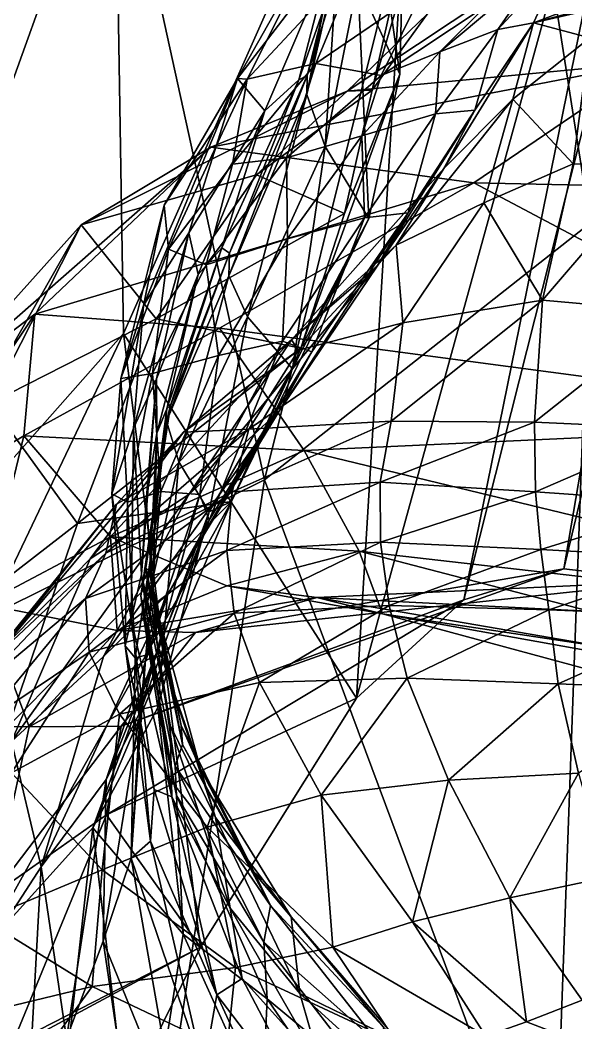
# Model space of a CAD drawing. Extents: x -1.1 to 1.1, y -4.3 to 7.3.
# Drawn here: x -0.9239 to -0.7677, y 0.1981 to 0.4796 of the extents above; entities that cross this region are included whole.
import ezdxf

# ---------------------------------------------------------------- set-up
doc = ezdxf.new("R2010")
doc.units = 0
doc.layers.add('T_REX$LWO', color=1, linetype='CONTINUOUS')

msp = doc.modelspace()

# ---------------------------------------------------------------- linework, layer by layer
at = {"layer": 'T_REX$LWO'}
for points in [[(-0.71444, 0.6728, 3.22316), (-0.79206, 0.60398, 3.12426), (-0.76369, 0.42252, 3.28178)], [(-0.73571, 0.6288, 1.96261), (-0.71728, 0.64092, 1.87104), (-0.79924, 0.31684, 1.67586)], [(-0.77109, 0.32554, 1.63538), (-0.79924, 0.31684, 1.67586), (-0.71728, 0.64092, 1.87104)], [(-0.71728, 0.64092, 1.87104), (-0.69892, 0.62851, 1.79524), (-0.77109, 0.32554, 1.63538)], [(-0.81176, 0.57853, 2.07704), (-0.73571, 0.6288, 1.96261), (-0.82932, 0.28922, 1.72349)], [(-0.79924, 0.31684, 1.67586), (-0.82932, 0.28922, 1.72349), (-0.73571, 0.6288, 1.96261)], [(-0.74088, 0.32208, 1.60602), (-0.77109, 0.32554, 1.63538), (-0.69892, 0.62851, 1.79524)], [(-0.79206, 0.60398, 3.12426), (-0.89728, 0.54231, 2.77039), (-0.85523, 0.35052, 3.07455)], [(-0.79206, 0.60398, 3.12426), (-0.85523, 0.35052, 3.07455), (-0.76369, 0.42252, 3.28178)], [(-0.81176, 0.57853, 2.07704), (-0.89484, 0.39163, 2.22749), (-0.89728, 0.54231, 2.77039)], [(-0.81176, 0.57853, 2.07704), (-0.82932, 0.28922, 1.72349), (-0.89484, 0.39163, 2.22749)], [(-0.89728, 0.54231, 2.77039), (-0.99046, 0.28365, 2.74375), (-0.85523, 0.35052, 3.07455)], [(-0.89728, 0.54231, 2.77039), (-0.89484, 0.39163, 2.22749), (-0.99046, 0.28365, 2.74375)], [(-0.82718, 0.53478, 0.79599), (-0.82902, 0.49036, 0.778), (-0.81716, 0.46443, 0.82489)], [(-0.81631, 0.49838, 0.84134), (-0.82718, 0.53478, 0.79599), (-0.81716, 0.46443, 0.82489)], [(-0.825, 0.45991, 0.97435), (-0.8076, 0.51906, 0.85855), (-0.81631, 0.49838, 0.84134)], [(-0.825, 0.45991, 0.97435), (-0.8095, 0.48125, 0.9791), (-0.8076, 0.51906, 0.85855)], [(-0.83417, 0.50573, 0.74389), (-0.83135, 0.51124, 0.71699), (-0.84334, 0.4587, 0.72621)], [(-0.83135, 0.51124, 0.71699), (-0.84318, 0.46405, 0.70001), (-0.84334, 0.4587, 0.72621)], [(-0.83135, 0.51124, 0.71699), (-0.82981, 0.50773, 0.69037), (-0.84318, 0.46405, 0.70001)], [(-0.86281, 0.46318, 0.57727), (-0.8367, 0.49722, 0.64473), (-0.83676, 0.50921, 0.58787)], [(-0.83676, 0.50921, 0.58787), (-0.86011, 0.46296, 0.51698), (-0.86281, 0.46318, 0.57727)], [(-0.86011, 0.46296, 0.51698), (-0.83676, 0.50921, 0.58787), (-0.82857, 0.49674, 0.52526)], [(-0.82981, 0.50773, 0.69037), (-0.8367, 0.49722, 0.64473), (-0.84554, 0.46279, 0.67396)], [(-0.82981, 0.50773, 0.69037), (-0.84554, 0.46279, 0.67396), (-0.84318, 0.46405, 0.70001)], [(-0.83417, 0.50573, 0.74389), (-0.84334, 0.4587, 0.72621), (-0.83813, 0.44409, 0.75943)], [(-0.82902, 0.49036, 0.778), (-0.83417, 0.50573, 0.74389), (-0.83813, 0.44409, 0.75943)], [(-0.8095, 0.48125, 0.9791), (-0.83197, 0.45964, 1.15263), (-0.76321, 0.5053, 0.98988)], [(-0.74652, 0.46776, 1.20558), (-0.76321, 0.5053, 0.98988), (-0.83197, 0.45964, 1.15263)], [(-0.83276, 0.42524, 0.94666), (-0.81631, 0.49838, 0.84134), (-0.81716, 0.46443, 0.82489)], [(-0.83276, 0.42524, 0.94666), (-0.825, 0.45991, 0.97435), (-0.81631, 0.49838, 0.84134)], [(-0.8367, 0.49722, 0.64473), (-0.86281, 0.46318, 0.57727), (-0.85516, 0.45409, 0.63265)], [(-0.82857, 0.49674, 0.52526), (-0.84074, 0.46737, 0.4779), (-0.86011, 0.46296, 0.51698)], [(-0.8367, 0.49722, 0.64473), (-0.85516, 0.45409, 0.63265), (-0.84554, 0.46279, 0.67396)], [(-0.84074, 0.46737, 0.4779), (-0.82857, 0.49674, 0.52526), (-0.81052, 0.48807, 0.4832)], [(-0.77118, 0.49695, 0.40656), (-0.78963, 0.47697, 0.40385), (-0.77736, 0.4946, 0.43046)], [(-0.77965, 0.47881, 0.37985), (-0.78963, 0.47697, 0.40385), (-0.77118, 0.49695, 0.40656)], [(-0.77118, 0.49695, 0.40656), (-0.7521, 0.48937, 0.40046), (-0.77965, 0.47881, 0.37985)], [(-0.77736, 0.4946, 0.43046), (-0.80596, 0.47064, 0.42611), (-0.79293, 0.48361, 0.45545)], [(-0.78963, 0.47697, 0.40385), (-0.80596, 0.47064, 0.42611), (-0.77736, 0.4946, 0.43046)], [(-0.82902, 0.49036, 0.778), (-0.83813, 0.44409, 0.75943), (-0.8259, 0.42388, 0.8085)], [(-0.81716, 0.46443, 0.82489), (-0.82902, 0.49036, 0.778), (-0.8259, 0.42388, 0.8085)], [(-0.73349, 0.4895, 0.39551), (-0.72942, 0.49247, 0.36191), (-0.77965, 0.47881, 0.37985)], [(-0.72942, 0.49247, 0.36191), (-0.76377, 0.47461, 0.33134), (-0.77965, 0.47881, 0.37985)], [(-0.82245, 0.464, 0.44859), (-0.84074, 0.46737, 0.4779), (-0.81052, 0.48807, 0.4832)], [(-0.79293, 0.48361, 0.45545), (-0.82245, 0.464, 0.44859), (-0.81052, 0.48807, 0.4832)], [(-0.73349, 0.4895, 0.39551), (-0.77965, 0.47881, 0.37985), (-0.7521, 0.48937, 0.40046)], [(-0.80596, 0.47064, 0.42611), (-0.82245, 0.464, 0.44859), (-0.79293, 0.48361, 0.45545)], [(-0.83197, 0.45964, 1.15263), (-0.8095, 0.48125, 0.9791), (-0.825, 0.45991, 0.97435)], [(-0.78544, 0.45741, 0.32945), (-0.8048, 0.4379, 0.33442), (-0.77965, 0.47881, 0.37985)], [(-0.8048, 0.4379, 0.33442), (-0.79615, 0.45432, 0.37695), (-0.77965, 0.47881, 0.37985)], [(-0.77965, 0.47881, 0.37985), (-0.79615, 0.45432, 0.37695), (-0.78963, 0.47697, 0.40385)], [(-0.78544, 0.45741, 0.32945), (-0.77965, 0.47881, 0.37985), (-0.76377, 0.47461, 0.33134)], [(-0.78963, 0.47697, 0.40385), (-0.80714, 0.45323, 0.40135), (-0.80596, 0.47064, 0.42611)], [(-0.79615, 0.45432, 0.37695), (-0.80714, 0.45323, 0.40135), (-0.78963, 0.47697, 0.40385)], [(-0.76377, 0.47461, 0.33134), (-0.76844, 0.4392, 0.28007), (-0.78544, 0.45741, 0.32945)], [(-0.76844, 0.4392, 0.28007), (-0.76377, 0.47461, 0.33134), (-0.74435, 0.43916, 0.27821)], [(-0.80596, 0.47064, 0.42611), (-0.82789, 0.44706, 0.42263), (-0.82245, 0.464, 0.44859)], [(-0.80714, 0.45323, 0.40135), (-0.82789, 0.44706, 0.42263), (-0.80596, 0.47064, 0.42611)], [(-0.83197, 0.45964, 1.15263), (-0.87031, 0.44393, 1.30604), (-0.74652, 0.46776, 1.20558)], [(-0.79642, 0.43384, 1.36933), (-0.74652, 0.46776, 1.20558), (-0.87031, 0.44393, 1.30604)], [(-0.86423, 0.43915, 0.46914), (-0.86011, 0.46296, 0.51698), (-0.84074, 0.46737, 0.4779)], [(-0.84901, 0.44086, 0.44448), (-0.86423, 0.43915, 0.46914), (-0.84074, 0.46737, 0.4779)], [(-0.82245, 0.464, 0.44859), (-0.84901, 0.44086, 0.44448), (-0.84074, 0.46737, 0.4779)], [(-0.79642, 0.43384, 1.36933), (-0.6384, 0.43049, 1.30158), (-0.74652, 0.46776, 1.20558)], [(-0.87649, 0.41981, 0.57542), (-0.86281, 0.46318, 0.57727), (-0.88918, 0.39946, 0.51457)], [(-0.88343, 0.42759, 0.50982), (-0.88918, 0.39946, 0.51457), (-0.86281, 0.46318, 0.57727)], [(-0.88343, 0.42759, 0.50982), (-0.86281, 0.46318, 0.57727), (-0.86011, 0.46296, 0.51698)], [(-0.88218, 0.41523, 0.47235), (-0.88343, 0.42759, 0.50982), (-0.86011, 0.46296, 0.51698)], [(-0.86423, 0.43915, 0.46914), (-0.88218, 0.41523, 0.47235), (-0.86011, 0.46296, 0.51698)], [(-0.86281, 0.46318, 0.57727), (-0.87649, 0.41981, 0.57542), (-0.85516, 0.45409, 0.63265)], [(-0.84554, 0.46279, 0.67396), (-0.85516, 0.45409, 0.63265), (-0.86716, 0.41568, 0.65997)], [(-0.84554, 0.46279, 0.67396), (-0.86716, 0.41568, 0.65997), (-0.86503, 0.41416, 0.6856)], [(-0.84334, 0.4587, 0.72621), (-0.84318, 0.46405, 0.70001), (-0.8652, 0.40776, 0.71266)], [(-0.84318, 0.46405, 0.70001), (-0.86503, 0.41416, 0.6856), (-0.8652, 0.40776, 0.71266)], [(-0.84318, 0.46405, 0.70001), (-0.84554, 0.46279, 0.67396), (-0.86503, 0.41416, 0.6856)], [(-0.82789, 0.44706, 0.42263), (-0.84901, 0.44086, 0.44448), (-0.82245, 0.464, 0.44859)], [(-0.84502, 0.38746, 0.92514), (-0.83276, 0.42524, 0.94666), (-0.81716, 0.46443, 0.82489)], [(-0.81716, 0.46443, 0.82489), (-0.8259, 0.42388, 0.8085), (-0.84502, 0.38746, 0.92514)], [(-0.85748, 0.4361, 1.11967), (-0.90669, 0.42209, 1.22326), (-0.83197, 0.45964, 1.15263)], [(-0.87031, 0.44393, 1.30604), (-0.83197, 0.45964, 1.15263), (-0.90669, 0.42209, 1.22326)], [(-0.85748, 0.4361, 1.11967), (-0.825, 0.45991, 0.97435), (-0.83276, 0.42524, 0.94666)], [(-0.85748, 0.4361, 1.11967), (-0.83197, 0.45964, 1.15263), (-0.825, 0.45991, 0.97435)], [(-0.84334, 0.4587, 0.72621), (-0.8652, 0.40776, 0.71266), (-0.85998, 0.39627, 0.74756)], [(-0.83813, 0.44409, 0.75943), (-0.84334, 0.4587, 0.72621), (-0.85998, 0.39627, 0.74756)], [(-0.79363, 0.42824, 0.27709), (-0.8182, 0.41639, 0.28323), (-0.78544, 0.45741, 0.32945)], [(-0.8182, 0.41639, 0.28323), (-0.8048, 0.4379, 0.33442), (-0.78544, 0.45741, 0.32945)], [(-0.79363, 0.42824, 0.27709), (-0.78544, 0.45741, 0.32945), (-0.76844, 0.4392, 0.28007)], [(-0.85516, 0.45409, 0.63265), (-0.87649, 0.41981, 0.57542), (-0.8738, 0.40814, 0.61984)], [(-0.85516, 0.45409, 0.63265), (-0.8738, 0.40814, 0.61984), (-0.86716, 0.41568, 0.65997)], [(-0.8048, 0.4379, 0.33442), (-0.82357, 0.41047, 0.33511), (-0.79615, 0.45432, 0.37695)], [(-0.82357, 0.41047, 0.33511), (-0.81485, 0.42546, 0.37712), (-0.79615, 0.45432, 0.37695)], [(-0.79615, 0.45432, 0.37695), (-0.81485, 0.42546, 0.37712), (-0.80714, 0.45323, 0.40135)], [(-0.80714, 0.45323, 0.40135), (-0.82711, 0.42403, 0.40115), (-0.82789, 0.44706, 0.42263)], [(-0.81485, 0.42546, 0.37712), (-0.82711, 0.42403, 0.40115), (-0.80714, 0.45323, 0.40135)], [(-0.82789, 0.44706, 0.42263), (-0.84871, 0.41812, 0.42242), (-0.84901, 0.44086, 0.44448)], [(-0.82711, 0.42403, 0.40115), (-0.84871, 0.41812, 0.42242), (-0.82789, 0.44706, 0.42263)], [(-0.90669, 0.42209, 1.22326), (-0.94936, 0.37466, 1.34242), (-0.87031, 0.44393, 1.30604)], [(-0.9197, 0.39706, 1.39599), (-0.87031, 0.44393, 1.30604), (-0.94936, 0.37466, 1.34242)], [(-0.87031, 0.44393, 1.30604), (-0.9197, 0.39706, 1.39599), (-0.79642, 0.43384, 1.36933)], [(-0.83813, 0.44409, 0.75943), (-0.85998, 0.39627, 0.74756), (-0.8473, 0.38166, 0.7993)], [(-0.8259, 0.42388, 0.8085), (-0.83813, 0.44409, 0.75943), (-0.8473, 0.38166, 0.7993)], [(-0.84901, 0.44086, 0.44448), (-0.87156, 0.41086, 0.44526), (-0.86423, 0.43915, 0.46914)], [(-0.84871, 0.41812, 0.42242), (-0.87156, 0.41086, 0.44526), (-0.84901, 0.44086, 0.44448)], [(-0.76844, 0.4392, 0.28007), (-0.77711, 0.40091, 0.22881), (-0.79363, 0.42824, 0.27709)], [(-0.77711, 0.40091, 0.22881), (-0.76844, 0.4392, 0.28007), (-0.74435, 0.43916, 0.27821)], [(-0.87156, 0.41086, 0.44526), (-0.88218, 0.41523, 0.47235), (-0.86423, 0.43915, 0.46914)], [(-0.8182, 0.41639, 0.28323), (-0.84763, 0.38979, 0.28451), (-0.8048, 0.4379, 0.33442)], [(-0.84763, 0.38979, 0.28451), (-0.82357, 0.41047, 0.33511), (-0.8048, 0.4379, 0.33442)], [(-0.74025, 0.3977, 0.22623), (-0.77711, 0.40091, 0.22881), (-0.74435, 0.43916, 0.27821)], [(-0.86786, 0.39312, 1.44006), (-0.79642, 0.43384, 1.36933), (-0.9197, 0.39706, 1.39599)], [(-0.90669, 0.42209, 1.22326), (-0.85748, 0.4361, 1.11967), (-0.88567, 0.39573, 1.09433)], [(-0.88567, 0.39573, 1.09433), (-0.85748, 0.4361, 1.11967), (-0.83276, 0.42524, 0.94666)], [(-0.86786, 0.39312, 1.44006), (-0.66969, 0.36679, 1.41174), (-0.79642, 0.43384, 1.36933)], [(-0.6384, 0.43049, 1.30158), (-0.79642, 0.43384, 1.36933), (-0.66969, 0.36679, 1.41174)], [(-0.79363, 0.42824, 0.27709), (-0.81633, 0.39457, 0.22905), (-0.8182, 0.41639, 0.28323)], [(-0.81633, 0.39457, 0.22905), (-0.79363, 0.42824, 0.27709), (-0.77711, 0.40091, 0.22881)], [(-0.88918, 0.39946, 0.51457), (-0.88343, 0.42759, 0.50982), (-0.89553, 0.37893, 0.47143)], [(-0.88218, 0.41523, 0.47235), (-0.89553, 0.37893, 0.47143), (-0.88343, 0.42759, 0.50982)], [(-0.88567, 0.39573, 1.09433), (-0.83276, 0.42524, 0.94666), (-0.84502, 0.38746, 0.92514)], [(-0.82357, 0.41047, 0.33511), (-0.8511, 0.36976, 0.33999), (-0.81485, 0.42546, 0.37712)], [(-0.8511, 0.36976, 0.33999), (-0.84187, 0.38647, 0.37934), (-0.81485, 0.42546, 0.37712)], [(-0.81485, 0.42546, 0.37712), (-0.84187, 0.38647, 0.37934), (-0.82711, 0.42403, 0.40115)], [(-0.8259, 0.42388, 0.8085), (-0.8473, 0.38166, 0.7993), (-0.86446, 0.34445, 0.91507)], [(-0.86446, 0.34445, 0.91507), (-0.84502, 0.38746, 0.92514), (-0.8259, 0.42388, 0.8085)], [(-0.76369, 0.42252, 3.28178), (-0.85523, 0.35052, 3.07455), (-0.77424, 0.13335, 3.23915)], [(-0.82711, 0.42403, 0.40115), (-0.85014, 0.38946, 0.4048), (-0.84871, 0.41812, 0.42242)], [(-0.84187, 0.38647, 0.37934), (-0.85014, 0.38946, 0.4048), (-0.82711, 0.42403, 0.40115)], [(-0.67673, 0.34606, 3.34653), (-0.76369, 0.42252, 3.28178), (-0.77424, 0.13335, 3.23915)], [(-0.93226, 0.37206, 1.1502), (-0.96101, 0.32682, 1.27419), (-0.90669, 0.42209, 1.22326)], [(-0.94936, 0.37466, 1.34242), (-0.90669, 0.42209, 1.22326), (-0.96101, 0.32682, 1.27419)], [(-0.93226, 0.37206, 1.1502), (-0.90669, 0.42209, 1.22326), (-0.88567, 0.39573, 1.09433)], [(-0.88558, 0.37888, 0.56877), (-0.87649, 0.41981, 0.57542), (-0.89197, 0.36499, 0.5174)], [(-0.88918, 0.39946, 0.51457), (-0.89197, 0.36499, 0.5174), (-0.87649, 0.41981, 0.57542)], [(-0.87649, 0.41981, 0.57542), (-0.88558, 0.37888, 0.56877), (-0.8738, 0.40814, 0.61984)], [(-0.84871, 0.41812, 0.42242), (-0.8681, 0.38538, 0.42786), (-0.87156, 0.41086, 0.44526)], [(-0.85014, 0.38946, 0.4048), (-0.8681, 0.38538, 0.42786), (-0.84871, 0.41812, 0.42242)], [(-0.88668, 0.38032, 0.45249), (-0.89553, 0.37893, 0.47143), (-0.88218, 0.41523, 0.47235)], [(-0.87156, 0.41086, 0.44526), (-0.88668, 0.38032, 0.45249), (-0.88218, 0.41523, 0.47235)], [(-0.8652, 0.40776, 0.71266), (-0.86503, 0.41416, 0.6856), (-0.88272, 0.36696, 0.70676)], [(-0.86503, 0.41416, 0.6856), (-0.88166, 0.37139, 0.67742), (-0.88272, 0.36696, 0.70676)], [(-0.86716, 0.41568, 0.65997), (-0.8738, 0.40814, 0.61984), (-0.8826, 0.37042, 0.65006)], [(-0.86716, 0.41568, 0.65997), (-0.8826, 0.37042, 0.65006), (-0.88166, 0.37139, 0.67742)], [(-0.86503, 0.41416, 0.6856), (-0.86716, 0.41568, 0.65997), (-0.88166, 0.37139, 0.67742)], [(-0.8182, 0.41639, 0.28323), (-0.84562, 0.38689, 0.23763), (-0.84763, 0.38979, 0.28451)], [(-0.84562, 0.38689, 0.23763), (-0.8182, 0.41639, 0.28323), (-0.81633, 0.39457, 0.22905)], [(-0.8681, 0.38538, 0.42786), (-0.88668, 0.38032, 0.45249), (-0.87156, 0.41086, 0.44526)], [(-0.84763, 0.38979, 0.28451), (-0.87647, 0.34643, 0.2952), (-0.82357, 0.41047, 0.33511)], [(-0.87647, 0.34643, 0.2952), (-0.8511, 0.36976, 0.33999), (-0.82357, 0.41047, 0.33511)], [(-0.8738, 0.40814, 0.61984), (-0.88558, 0.37888, 0.56877), (-0.88548, 0.36364, 0.61073)], [(-0.8738, 0.40814, 0.61984), (-0.88548, 0.36364, 0.61073), (-0.8826, 0.37042, 0.65006)], [(-0.8652, 0.40776, 0.71266), (-0.88272, 0.36696, 0.70676), (-0.87925, 0.35559, 0.74388)], [(-0.85998, 0.39627, 0.74756), (-0.8652, 0.40776, 0.71266), (-0.87925, 0.35559, 0.74388)], [(-0.77938, 0.36672, 0.18689), (-0.81963, 0.367, 0.18613), (-0.77711, 0.40091, 0.22881)], [(-0.81963, 0.367, 0.18613), (-0.81633, 0.39457, 0.22905), (-0.77711, 0.40091, 0.22881)], [(-0.77938, 0.36672, 0.18689), (-0.77711, 0.40091, 0.22881), (-0.74025, 0.3977, 0.22623)], [(-0.92285, 0.36287, 1.43949), (-0.9197, 0.39706, 1.39599), (-0.95582, 0.34329, 1.39786)], [(-0.9197, 0.39706, 1.39599), (-0.94936, 0.37466, 1.34242), (-0.95582, 0.34329, 1.39786)], [(-0.86786, 0.39312, 1.44006), (-0.9197, 0.39706, 1.39599), (-0.92285, 0.36287, 1.43949)], [(-0.89197, 0.36499, 0.5174), (-0.88918, 0.39946, 0.51457), (-0.8981, 0.34654, 0.47513)], [(-0.89553, 0.37893, 0.47143), (-0.8981, 0.34654, 0.47513), (-0.88918, 0.39946, 0.51457)], [(-0.73828, 0.36484, 0.18805), (-0.77938, 0.36672, 0.18689), (-0.74025, 0.3977, 0.22623)], [(-0.93226, 0.37206, 1.1502), (-0.88567, 0.39573, 1.09433), (-0.90776, 0.33828, 1.06592)], [(-0.90776, 0.33828, 1.06592), (-0.88567, 0.39573, 1.09433), (-0.84502, 0.38746, 0.92514)], [(-0.85998, 0.39627, 0.74756), (-0.87925, 0.35559, 0.74388), (-0.87072, 0.34155, 0.79329)], [(-0.8473, 0.38166, 0.7993), (-0.85998, 0.39627, 0.74756), (-0.87072, 0.34155, 0.79329)], [(-0.81963, 0.367, 0.18613), (-0.8596, 0.36475, 0.19403), (-0.81633, 0.39457, 0.22905)], [(-0.8596, 0.36475, 0.19403), (-0.84562, 0.38689, 0.23763), (-0.81633, 0.39457, 0.22905)], [(-0.89484, 0.39163, 2.22749), (-1.01286, 0.14441, 2.29443), (-0.99046, 0.28365, 2.74375)], [(-0.89484, 0.39163, 2.22749), (-0.87322, 0.21931, 1.79353), (-1.01286, 0.14441, 2.29443)], [(-0.84406, 0.35871, 1.47524), (-0.86786, 0.39312, 1.44006), (-0.92285, 0.36287, 1.43949)], [(-0.82932, 0.28922, 1.72349), (-0.87322, 0.21931, 1.79353), (-0.89484, 0.39163, 2.22749)], [(-0.66969, 0.36679, 1.41174), (-0.86786, 0.39312, 1.44006), (-0.84406, 0.35871, 1.47524)], [(-0.87801, 0.36391, 0.23268), (-0.90418, 0.32833, 0.25271), (-0.84763, 0.38979, 0.28451)], [(-0.90418, 0.32833, 0.25271), (-0.87647, 0.34643, 0.2952), (-0.84763, 0.38979, 0.28451)], [(-0.87801, 0.36391, 0.23268), (-0.84763, 0.38979, 0.28451), (-0.84562, 0.38689, 0.23763)], [(-0.85014, 0.38946, 0.4048), (-0.87333, 0.34639, 0.4113), (-0.8681, 0.38538, 0.42786)], [(-0.87073, 0.33915, 0.38488), (-0.87333, 0.34639, 0.4113), (-0.85014, 0.38946, 0.4048)], [(-0.84187, 0.38647, 0.37934), (-0.87073, 0.33915, 0.38488), (-0.85014, 0.38946, 0.4048)], [(-0.84502, 0.38746, 0.92514), (-0.86446, 0.34445, 0.91507), (-0.90776, 0.33828, 1.06592)], [(-0.8511, 0.36976, 0.33999), (-0.88223, 0.31858, 0.3483), (-0.84187, 0.38647, 0.37934)], [(-0.88223, 0.31858, 0.3483), (-0.87073, 0.33915, 0.38488), (-0.84187, 0.38647, 0.37934)], [(-0.84562, 0.38689, 0.23763), (-0.8596, 0.36475, 0.19403), (-0.87801, 0.36391, 0.23268)], [(-0.8681, 0.38538, 0.42786), (-0.88431, 0.34724, 0.43674), (-0.88668, 0.38032, 0.45249)], [(-0.87333, 0.34639, 0.4113), (-0.88431, 0.34724, 0.43674), (-0.8681, 0.38538, 0.42786)], [(-0.88668, 0.38032, 0.45249), (-0.89372, 0.34421, 0.45613), (-0.89553, 0.37893, 0.47143)], [(-0.88431, 0.34724, 0.43674), (-0.89372, 0.34421, 0.45613), (-0.88668, 0.38032, 0.45249)], [(-0.8473, 0.38166, 0.7993), (-0.87072, 0.34155, 0.79329), (-0.86446, 0.34445, 0.91507)], [(-0.89372, 0.34421, 0.45613), (-0.8981, 0.34654, 0.47513), (-0.89553, 0.37893, 0.47143)], [(-0.89197, 0.36499, 0.5174), (-0.88972, 0.32397, 0.52503), (-0.88558, 0.37888, 0.56877)], [(-0.88846, 0.34463, 0.57188), (-0.88558, 0.37888, 0.56877), (-0.88972, 0.32397, 0.52503)], [(-0.88558, 0.37888, 0.56877), (-0.88846, 0.34463, 0.57188), (-0.88548, 0.36364, 0.61073)], [(-0.9449, 0.30951, 1.14554), (-0.93226, 0.37206, 1.1502), (-0.90776, 0.33828, 1.06592)], [(-0.87647, 0.34643, 0.2952), (-0.90041, 0.30091, 0.30797), (-0.8511, 0.36976, 0.33999)], [(-0.90041, 0.30091, 0.30797), (-0.88223, 0.31858, 0.3483), (-0.8511, 0.36976, 0.33999)], [(-0.88272, 0.36696, 0.70676), (-0.88166, 0.37139, 0.67742), (-0.88994, 0.31796, 0.70771)], [(-0.88166, 0.37139, 0.67742), (-0.88853, 0.32584, 0.67624), (-0.88994, 0.31796, 0.70771)], [(-0.88166, 0.37139, 0.67742), (-0.8826, 0.37042, 0.65006), (-0.88853, 0.32584, 0.67624)], [(-0.8826, 0.37042, 0.65006), (-0.88738, 0.32476, 0.64591), (-0.88853, 0.32584, 0.67624)], [(-0.8826, 0.37042, 0.65006), (-0.88548, 0.36364, 0.61073), (-0.88738, 0.32476, 0.64591)], [(-0.88272, 0.36696, 0.70676), (-0.88994, 0.31796, 0.70771), (-0.88913, 0.31152, 0.74464)], [(-0.87925, 0.35559, 0.74388), (-0.88272, 0.36696, 0.70676), (-0.88913, 0.31152, 0.74464)], [(-0.82275, 0.34985, 0.15936), (-0.86427, 0.34715, 0.16176), (-0.81963, 0.367, 0.18613)], [(-0.86427, 0.34715, 0.16176), (-0.8596, 0.36475, 0.19403), (-0.81963, 0.367, 0.18613)], [(-0.63612, 0.3085, 1.45529), (-0.66969, 0.36679, 1.41174), (-0.84406, 0.35871, 1.47524)], [(-0.82275, 0.34985, 0.15936), (-0.81963, 0.367, 0.18613), (-0.77938, 0.36672, 0.18689)], [(-0.77909, 0.34711, 0.16045), (-0.82275, 0.34985, 0.15936), (-0.77938, 0.36672, 0.18689)], [(-0.77909, 0.34711, 0.16045), (-0.77938, 0.36672, 0.18689), (-0.73828, 0.36484, 0.18805)], [(-0.89681, 0.34369, 0.19557), (-0.92889, 0.30305, 0.21532), (-0.87801, 0.36391, 0.23268)], [(-0.92889, 0.30305, 0.21532), (-0.90418, 0.32833, 0.25271), (-0.87801, 0.36391, 0.23268)], [(-0.86427, 0.34715, 0.16176), (-0.89978, 0.32996, 0.16887), (-0.8596, 0.36475, 0.19403)], [(-0.89978, 0.32996, 0.16887), (-0.89681, 0.34369, 0.19557), (-0.8596, 0.36475, 0.19403)], [(-0.8981, 0.34654, 0.47513), (-0.89268, 0.3113, 0.48322), (-0.89197, 0.36499, 0.5174)], [(-0.89681, 0.34369, 0.19557), (-0.87801, 0.36391, 0.23268), (-0.8596, 0.36475, 0.19403)], [(-0.88972, 0.32397, 0.52503), (-0.89197, 0.36499, 0.5174), (-0.89268, 0.3113, 0.48322)], [(-0.88548, 0.36364, 0.61073), (-0.88846, 0.34463, 0.57188), (-0.88657, 0.31817, 0.60618)], [(-0.88548, 0.36364, 0.61073), (-0.88657, 0.31817, 0.60618), (-0.88738, 0.32476, 0.64591)], [(-0.73538, 0.34405, 0.16187), (-0.77909, 0.34711, 0.16045), (-0.73828, 0.36484, 0.18805)], [(-0.92285, 0.36287, 1.43949), (-0.95582, 0.34329, 1.39786), (-0.93421, 0.31566, 1.43965)], [(-0.89848, 0.33448, 1.47099), (-0.92285, 0.36287, 1.43949), (-0.93421, 0.31566, 1.43965)], [(-0.84406, 0.35871, 1.47524), (-0.92285, 0.36287, 1.43949), (-0.89848, 0.33448, 1.47099)], [(-0.82864, 0.33048, 1.49424), (-0.84406, 0.35871, 1.47524), (-0.89848, 0.33448, 1.47099)], [(-0.63612, 0.3085, 1.45529), (-0.84406, 0.35871, 1.47524), (-0.82864, 0.33048, 1.49424)], [(-0.87925, 0.35559, 0.74388), (-0.88913, 0.31152, 0.74464), (-0.88519, 0.28662, 0.79436)], [(-0.87072, 0.34155, 0.79329), (-0.87925, 0.35559, 0.74388), (-0.88519, 0.28662, 0.79436)], [(-0.85523, 0.35052, 3.07455), (-0.99046, 0.28365, 2.74375), (-0.89292, 0.10539, 2.9616)], [(-0.85523, 0.35052, 3.07455), (-0.89292, 0.10539, 2.9616), (-0.77424, 0.13335, 3.23915)], [(-0.82258, 0.33304, 0.1347), (-0.86582, 0.33065, 0.13654), (-0.82275, 0.34985, 0.15936)], [(-0.86582, 0.33065, 0.13654), (-0.86427, 0.34715, 0.16176), (-0.82275, 0.34985, 0.15936)], [(-0.82258, 0.33304, 0.1347), (-0.82275, 0.34985, 0.15936), (-0.77909, 0.34711, 0.16045)], [(-0.90418, 0.32833, 0.25271), (-0.92632, 0.27705, 0.26509), (-0.87647, 0.34643, 0.2952)], [(-0.92632, 0.27705, 0.26509), (-0.90041, 0.30091, 0.30797), (-0.87647, 0.34643, 0.2952)], [(-0.86582, 0.33065, 0.13654), (-0.90551, 0.31725, 0.14306), (-0.86427, 0.34715, 0.16176)], [(-0.90551, 0.31725, 0.14306), (-0.89978, 0.32996, 0.16887), (-0.86427, 0.34715, 0.16176)], [(-0.89372, 0.34421, 0.45613), (-0.89438, 0.30396, 0.45626), (-0.8981, 0.34654, 0.47513)], [(-0.89438, 0.30396, 0.45626), (-0.89268, 0.3113, 0.48322), (-0.8981, 0.34654, 0.47513)], [(-0.88431, 0.34724, 0.43674), (-0.89155, 0.30051, 0.44418), (-0.89372, 0.34421, 0.45613)], [(-0.88854, 0.30128, 0.42058), (-0.89155, 0.30051, 0.44418), (-0.88431, 0.34724, 0.43674)], [(-0.87073, 0.33915, 0.38488), (-0.8901, 0.28543, 0.39709), (-0.87333, 0.34639, 0.4113)], [(-0.8901, 0.28543, 0.39709), (-0.88854, 0.30128, 0.42058), (-0.87333, 0.34639, 0.4113)], [(-0.87333, 0.34639, 0.4113), (-0.88854, 0.30128, 0.42058), (-0.88431, 0.34724, 0.43674)], [(-0.77754, 0.33093, 0.13572), (-0.82258, 0.33304, 0.1347), (-0.77909, 0.34711, 0.16045)], [(-0.77754, 0.33093, 0.13572), (-0.77909, 0.34711, 0.16045), (-0.73538, 0.34405, 0.16187)], [(-0.86446, 0.34445, 0.91507), (-0.90343, 0.2528, 0.91857), (-0.93524, 0.21764, 1.08417)], [(-0.93524, 0.21764, 1.08417), (-0.92708, 0.28157, 1.06396), (-0.86446, 0.34445, 0.91507)], [(-0.89978, 0.32996, 0.16887), (-0.9336, 0.29835, 0.18288), (-0.89681, 0.34369, 0.19557)], [(-0.9336, 0.29835, 0.18288), (-0.92889, 0.30305, 0.21532), (-0.89681, 0.34369, 0.19557)], [(-0.92708, 0.28157, 1.06396), (-0.90776, 0.33828, 1.06592), (-0.86446, 0.34445, 0.91507)], [(-0.90343, 0.2528, 0.91857), (-0.86446, 0.34445, 0.91507), (-0.87072, 0.34155, 0.79329)], [(-0.89155, 0.30051, 0.44418), (-0.89438, 0.30396, 0.45626), (-0.89372, 0.34421, 0.45613)], [(-0.88846, 0.34463, 0.57188), (-0.88972, 0.32397, 0.52503), (-0.88534, 0.30454, 0.5627)], [(-0.88846, 0.34463, 0.57188), (-0.88534, 0.30454, 0.5627), (-0.88657, 0.31817, 0.60618)], [(-0.73246, 0.32841, 0.13707), (-0.77754, 0.33093, 0.13572), (-0.73538, 0.34405, 0.16187)], [(-0.67239, 0.06605, 3.27455), (-0.67673, 0.34606, 3.34653), (-0.77424, 0.13335, 3.23915)], [(-0.87072, 0.34155, 0.79329), (-0.88519, 0.28662, 0.79436), (-0.90343, 0.2528, 0.91857)], [(-0.90776, 0.33828, 1.06592), (-0.92708, 0.28157, 1.06396), (-0.9449, 0.30951, 1.14554)], [(-0.88223, 0.31858, 0.3483), (-0.89966, 0.26636, 0.36404), (-0.87073, 0.33915, 0.38488)], [(-0.89966, 0.26636, 0.36404), (-0.8901, 0.28543, 0.39709), (-0.87073, 0.33915, 0.38488)], [(-0.89848, 0.33448, 1.47099), (-0.93421, 0.31566, 1.43965), (-0.8966, 0.30826, 1.48893)], [(-0.86583, 0.32076, 1.49978), (-0.89848, 0.33448, 1.47099), (-0.8966, 0.30826, 1.48893)], [(-0.82864, 0.33048, 1.49424), (-0.89848, 0.33448, 1.47099), (-0.86583, 0.32076, 1.49978)], [(-0.86369, 0.31306, 0.11498), (-0.86582, 0.33065, 0.13654), (-0.82258, 0.33304, 0.1347)], [(-0.82017, 0.31528, 0.11316), (-0.86369, 0.31306, 0.11498), (-0.82258, 0.33304, 0.1347)], [(-0.82017, 0.31528, 0.11316), (-0.82258, 0.33304, 0.1347), (-0.77754, 0.33093, 0.13572)], [(-0.90551, 0.31725, 0.14306), (-0.93671, 0.29112, 0.15564), (-0.89978, 0.32996, 0.16887)], [(-0.93671, 0.29112, 0.15564), (-0.9336, 0.29835, 0.18288), (-0.89978, 0.32996, 0.16887)], [(-0.90448, 0.30212, 0.11964), (-0.90551, 0.31725, 0.14306), (-0.86582, 0.33065, 0.13654)], [(-0.86369, 0.31306, 0.11498), (-0.90448, 0.30212, 0.11964), (-0.86582, 0.33065, 0.13654)], [(-0.82204, 0.31288, 1.53397), (-0.82864, 0.33048, 1.49424), (-0.86583, 0.32076, 1.49978)], [(-0.62673, 0.2779, 1.47939), (-0.82864, 0.33048, 1.49424), (-0.82204, 0.31288, 1.53397)], [(-0.62673, 0.2779, 1.47939), (-0.63612, 0.3085, 1.45529), (-0.82864, 0.33048, 1.49424)], [(-0.77528, 0.31402, 0.11299), (-0.82017, 0.31528, 0.11316), (-0.77754, 0.33093, 0.13572)], [(-0.77528, 0.31402, 0.11299), (-0.77754, 0.33093, 0.13572), (-0.73246, 0.32841, 0.13707)], [(-0.90418, 0.32833, 0.25271), (-0.92889, 0.30305, 0.21532), (-0.92632, 0.27705, 0.26509)], [(-0.73039, 0.31214, 0.11368), (-0.77528, 0.31402, 0.11299), (-0.73246, 0.32841, 0.13707)], [(-0.79924, 0.31684, 1.67586), (-0.77109, 0.32554, 1.63538), (-0.89549, 0.28136, 1.56992)], [(-0.87456, 0.3077, 1.56349), (-0.89549, 0.28136, 1.56992), (-0.77109, 0.32554, 1.63538)], [(-0.89268, 0.3113, 0.48322), (-0.88122, 0.26157, 0.49047), (-0.88972, 0.32397, 0.52503)], [(-0.88994, 0.31796, 0.70771), (-0.88853, 0.32584, 0.67624), (-0.88032, 0.27014, 0.69659)], [(-0.88972, 0.32397, 0.52503), (-0.88174, 0.28162, 0.5257), (-0.88534, 0.30454, 0.5627)], [(-0.88174, 0.28162, 0.5257), (-0.88972, 0.32397, 0.52503), (-0.88122, 0.26157, 0.49047)], [(-0.88853, 0.32584, 0.67624), (-0.87825, 0.27621, 0.66407), (-0.88032, 0.27014, 0.69659)], [(-0.88853, 0.32584, 0.67624), (-0.88738, 0.32476, 0.64591), (-0.87825, 0.27621, 0.66407)], [(-0.88738, 0.32476, 0.64591), (-0.88657, 0.31817, 0.60618), (-0.87861, 0.2816, 0.63778)], [(-0.88738, 0.32476, 0.64591), (-0.87861, 0.2816, 0.63778), (-0.87825, 0.27621, 0.66407)], [(-0.77109, 0.32554, 1.63538), (-0.74088, 0.32208, 1.60602), (-0.87456, 0.3077, 1.56349)], [(-0.84046, 0.31746, 1.55753), (-0.87456, 0.3077, 1.56349), (-0.74088, 0.32208, 1.60602)], [(-0.74088, 0.32208, 1.60602), (-0.70689, 0.31075, 1.58929), (-0.84046, 0.31746, 1.55753)], [(-0.90041, 0.30091, 0.30797), (-0.91797, 0.24188, 0.31904), (-0.88223, 0.31858, 0.3483)], [(-0.91797, 0.24188, 0.31904), (-0.89966, 0.26636, 0.36404), (-0.88223, 0.31858, 0.3483)], [(-0.86583, 0.32076, 1.49978), (-0.8966, 0.30826, 1.48893), (-0.84046, 0.31746, 1.55753)], [(-0.88657, 0.31817, 0.60618), (-0.8732, 0.26941, 0.5985), (-0.87861, 0.2816, 0.63778)], [(-0.88657, 0.31817, 0.60618), (-0.88534, 0.30454, 0.5627), (-0.8732, 0.26941, 0.5985)], [(-0.82204, 0.31288, 1.53397), (-0.86583, 0.32076, 1.49978), (-0.84046, 0.31746, 1.55753)], [(-0.93421, 0.31566, 1.43965), (-0.95355, 0.28138, 1.42241), (-0.92129, 0.28118, 1.48169)], [(-0.93487, 0.28174, 0.13005), (-0.93671, 0.29112, 0.15564), (-0.90551, 0.31725, 0.14306)], [(-0.90448, 0.30212, 0.11964), (-0.93487, 0.28174, 0.13005), (-0.90551, 0.31725, 0.14306)], [(-0.8966, 0.30826, 1.48893), (-0.93421, 0.31566, 1.43965), (-0.92129, 0.28118, 1.48169)], [(-0.82932, 0.28922, 1.72349), (-0.79924, 0.31684, 1.67586), (-0.89959, 0.25651, 1.62098)], [(-0.89549, 0.28136, 1.56992), (-0.89959, 0.25651, 1.62098), (-0.79924, 0.31684, 1.67586)], [(-0.87456, 0.3077, 1.56349), (-0.84046, 0.31746, 1.55753), (-0.8966, 0.30826, 1.48893)], [(-0.88913, 0.31152, 0.74464), (-0.88994, 0.31796, 0.70771), (-0.87997, 0.2619, 0.74321)], [(-0.88994, 0.31796, 0.70771), (-0.88032, 0.27014, 0.69659), (-0.87997, 0.2619, 0.74321)], [(-0.75715, 0.30314, 1.57006), (-0.82204, 0.31288, 1.53397), (-0.84046, 0.31746, 1.55753)], [(-0.75715, 0.30314, 1.57006), (-0.84046, 0.31746, 1.55753), (-0.70689, 0.31075, 1.58929)], [(-0.8959, 0.28477, 0.10058), (-0.90448, 0.30212, 0.11964), (-0.86369, 0.31306, 0.11498)], [(-0.85659, 0.29361, 0.09782), (-0.8959, 0.28477, 0.10058), (-0.86369, 0.31306, 0.11498)], [(-0.85659, 0.29361, 0.09782), (-0.86369, 0.31306, 0.11498), (-0.82017, 0.31528, 0.11316)], [(-0.81516, 0.29484, 0.09598), (-0.85659, 0.29361, 0.09782), (-0.82017, 0.31528, 0.11316)], [(-0.63477, 0.26227, 1.50957), (-0.82204, 0.31288, 1.53397), (-0.75715, 0.30314, 1.57006)], [(-0.63477, 0.26227, 1.50957), (-0.62673, 0.2779, 1.47939), (-0.82204, 0.31288, 1.53397)], [(-0.81516, 0.29484, 0.09598), (-0.82017, 0.31528, 0.11316), (-0.77528, 0.31402, 0.11299)], [(-0.77268, 0.29325, 0.0946), (-0.81516, 0.29484, 0.09598), (-0.77528, 0.31402, 0.11299)], [(-0.77268, 0.29325, 0.0946), (-0.77528, 0.31402, 0.11299), (-0.73039, 0.31214, 0.11368)], [(-0.89438, 0.30396, 0.45626), (-0.88623, 0.26361, 0.46395), (-0.89268, 0.3113, 0.48322)], [(-0.88623, 0.26361, 0.46395), (-0.88122, 0.26157, 0.49047), (-0.89268, 0.3113, 0.48322)], [(-0.88913, 0.31152, 0.74464), (-0.87997, 0.2619, 0.74321), (-0.88519, 0.28662, 0.79436)], [(-0.73029, 0.2915, 0.09465), (-0.77268, 0.29325, 0.0946), (-0.73039, 0.31214, 0.11368)], [(-0.8966, 0.30826, 1.48893), (-0.92129, 0.28118, 1.48169), (-0.87456, 0.3077, 1.56349)], [(-0.89549, 0.28136, 1.56992), (-0.87456, 0.3077, 1.56349), (-0.92129, 0.28118, 1.48169)], [(-0.88534, 0.30454, 0.5627), (-0.86897, 0.25569, 0.56007), (-0.8732, 0.26941, 0.5985)], [(-0.88534, 0.30454, 0.5627), (-0.88174, 0.28162, 0.5257), (-0.86897, 0.25569, 0.56007)], [(-0.9263, 0.2683, 0.10734), (-0.93487, 0.28174, 0.13005), (-0.90448, 0.30212, 0.11964)], [(-0.8959, 0.28477, 0.10058), (-0.9263, 0.2683, 0.10734), (-0.90448, 0.30212, 0.11964)], [(-0.89155, 0.30051, 0.44418), (-0.88727, 0.24913, 0.44139), (-0.89438, 0.30396, 0.45626)], [(-0.88727, 0.24913, 0.44139), (-0.88623, 0.26361, 0.46395), (-0.89438, 0.30396, 0.45626)], [(-0.88854, 0.30128, 0.42058), (-0.89266, 0.24431, 0.4206), (-0.89155, 0.30051, 0.44418)], [(-0.88854, 0.30128, 0.42058), (-0.8901, 0.28543, 0.39709), (-0.89266, 0.24431, 0.4206)], [(-0.90041, 0.30091, 0.30797), (-0.92632, 0.27705, 0.26509), (-0.91797, 0.24188, 0.31904)], [(-0.89266, 0.24431, 0.4206), (-0.88727, 0.24913, 0.44139), (-0.89155, 0.30051, 0.44418)], [(-0.8959, 0.28477, 0.10058), (-0.85659, 0.29361, 0.09782), (-0.87128, 0.25297, 0.08146)], [(-0.85659, 0.29361, 0.09782), (-0.83932, 0.26204, 0.08322), (-0.87128, 0.25297, 0.08146)], [(-0.85659, 0.29361, 0.09782), (-0.81516, 0.29484, 0.09598), (-0.83932, 0.26204, 0.08322)], [(-0.81516, 0.29484, 0.09598), (-0.80355, 0.26621, 0.08424), (-0.83932, 0.26204, 0.08322)], [(-0.81516, 0.29484, 0.09598), (-0.77268, 0.29325, 0.0946), (-0.80355, 0.26621, 0.08424)], [(-0.77268, 0.29325, 0.0946), (-0.76696, 0.2682, 0.08406), (-0.80355, 0.26621, 0.08424)], [(-0.77268, 0.29325, 0.0946), (-0.73029, 0.2915, 0.09465), (-0.76696, 0.2682, 0.08406)], [(-0.82932, 0.28922, 1.72349), (-0.89959, 0.25651, 1.62098), (-0.87322, 0.21931, 1.79353)], [(-0.9263, 0.2683, 0.10734), (-0.8959, 0.28477, 0.10058), (-0.90085, 0.241, 0.0808)], [(-0.88519, 0.28662, 0.79436), (-0.87807, 0.22298, 0.80191), (-0.90343, 0.2528, 0.91857)], [(-0.8959, 0.28477, 0.10058), (-0.87128, 0.25297, 0.08146), (-0.90085, 0.241, 0.0808)], [(-0.90052, 0.22097, 0.38842), (-0.89266, 0.24431, 0.4206), (-0.8901, 0.28543, 0.39709)], [(-0.8901, 0.28543, 0.39709), (-0.89966, 0.26636, 0.36404), (-0.90052, 0.22097, 0.38842)], [(-0.87807, 0.22298, 0.80191), (-0.88519, 0.28662, 0.79436), (-0.87997, 0.2619, 0.74321)], [(-0.97708, 0.0487, 2.64228), (-0.89292, 0.10539, 2.9616), (-0.99046, 0.28365, 2.74375)], [(-0.88174, 0.28162, 0.5257), (-0.86483, 0.2303, 0.52327), (-0.86897, 0.25569, 0.56007)], [(-0.88174, 0.28162, 0.5257), (-0.88122, 0.26157, 0.49047), (-0.86483, 0.2303, 0.52327)], [(-0.87861, 0.2816, 0.63778), (-0.8732, 0.26941, 0.5985), (-0.85802, 0.24009, 0.63591)], [(-0.87861, 0.2816, 0.63778), (-0.85802, 0.24009, 0.63591), (-0.87825, 0.27621, 0.66407)], [(-0.92129, 0.28118, 1.48169), (-0.95355, 0.28138, 1.42241), (-0.93157, 0.23398, 1.49831)], [(-0.89959, 0.25651, 1.62098), (-0.89549, 0.28136, 1.56992), (-0.93157, 0.23398, 1.49831)], [(-0.92129, 0.28118, 1.48169), (-0.93157, 0.23398, 1.49831), (-0.89549, 0.28136, 1.56992)], [(-0.94181, 0.20523, 0.28151), (-0.91797, 0.24188, 0.31904), (-0.92632, 0.27705, 0.26509)], [(-0.87825, 0.27621, 0.66407), (-0.85353, 0.23102, 0.66602), (-0.88032, 0.27014, 0.69659)], [(-0.85353, 0.23102, 0.66602), (-0.87825, 0.27621, 0.66407), (-0.85802, 0.24009, 0.63591)], [(-0.9263, 0.2683, 0.10734), (-0.90085, 0.241, 0.0808), (-0.93411, 0.22714, 0.08513)], [(-0.88032, 0.27014, 0.69659), (-0.85537, 0.22076, 0.70231), (-0.87997, 0.2619, 0.74321)], [(-0.85537, 0.22076, 0.70231), (-0.88032, 0.27014, 0.69659), (-0.85353, 0.23102, 0.66602)], [(-0.8732, 0.26941, 0.5985), (-0.84769, 0.22784, 0.59544), (-0.85802, 0.24009, 0.63591)], [(-0.8732, 0.26941, 0.5985), (-0.86897, 0.25569, 0.56007), (-0.84769, 0.22784, 0.59544)], [(-0.80355, 0.26621, 0.08424), (-0.76696, 0.2682, 0.08406), (-0.78626, 0.23322, 0.07447)], [(-0.76696, 0.2682, 0.08406), (-0.75885, 0.23896, 0.07604), (-0.78626, 0.23322, 0.07447)], [(-0.89966, 0.26636, 0.36404), (-0.91797, 0.24188, 0.31904), (-0.91079, 0.19367, 0.35687)], [(-0.91079, 0.19367, 0.35687), (-0.90052, 0.22097, 0.38842), (-0.89966, 0.26636, 0.36404)], [(-0.83932, 0.26204, 0.08322), (-0.80355, 0.26621, 0.08424), (-0.81365, 0.22642, 0.07119)], [(-0.80355, 0.26621, 0.08424), (-0.78626, 0.23322, 0.07447), (-0.81365, 0.22642, 0.07119)], [(-0.88623, 0.26361, 0.46395), (-0.88727, 0.24913, 0.44139), (-0.86862, 0.20594, 0.46374)], [(-0.88623, 0.26361, 0.46395), (-0.86862, 0.20594, 0.46374), (-0.88122, 0.26157, 0.49047)], [(-0.87997, 0.2619, 0.74321), (-0.85443, 0.20483, 0.74366), (-0.87807, 0.22298, 0.80191)], [(-0.85443, 0.20483, 0.74366), (-0.87997, 0.2619, 0.74321), (-0.85537, 0.22076, 0.70231)], [(-0.87128, 0.25297, 0.08146), (-0.83932, 0.26204, 0.08322), (-0.83599, 0.21933, 0.06766)], [(-0.83932, 0.26204, 0.08322), (-0.81365, 0.22642, 0.07119), (-0.83599, 0.21933, 0.06766)], [(-0.86148, 0.2105, 0.49276), (-0.88122, 0.26157, 0.49047), (-0.86862, 0.20594, 0.46374)], [(-0.88122, 0.26157, 0.49047), (-0.86148, 0.2105, 0.49276), (-0.86483, 0.2303, 0.52327)], [(-0.89959, 0.25651, 1.62098), (-0.93157, 0.23398, 1.49831), (-0.92598, 0.19225, 1.61414)], [(-0.89959, 0.25651, 1.62098), (-0.92598, 0.19225, 1.61414), (-0.87322, 0.21931, 1.79353)], [(-0.86897, 0.25569, 0.56007), (-0.84528, 0.20628, 0.55931), (-0.84769, 0.22784, 0.59544)], [(-0.86897, 0.25569, 0.56007), (-0.86483, 0.2303, 0.52327), (-0.84528, 0.20628, 0.55931)], [(-0.92145, 0.09117, 1.09988), (-0.93524, 0.21764, 1.08417), (-0.90343, 0.2528, 0.91857)], [(-0.90343, 0.2528, 0.91857), (-0.89062, 0.14322, 0.91645), (-0.92145, 0.09117, 1.09988)], [(-0.89062, 0.14322, 0.91645), (-0.90343, 0.2528, 0.91857), (-0.87807, 0.22298, 0.80191)], [(-0.90085, 0.241, 0.0808), (-0.87128, 0.25297, 0.08146), (-0.86334, 0.21366, 0.06328)], [(-0.87128, 0.25297, 0.08146), (-0.83599, 0.21933, 0.06766), (-0.86334, 0.21366, 0.06328)], [(-0.88727, 0.24913, 0.44139), (-0.89266, 0.24431, 0.4206), (-0.87232, 0.18468, 0.43486)], [(-0.88727, 0.24913, 0.44139), (-0.87232, 0.18468, 0.43486), (-0.86862, 0.20594, 0.46374)], [(-0.89266, 0.24431, 0.4206), (-0.90052, 0.22097, 0.38842), (-0.87951, 0.16951, 0.41295)], [(-0.89266, 0.24431, 0.4206), (-0.87951, 0.16951, 0.41295), (-0.87232, 0.18468, 0.43486)], [(-0.91797, 0.24188, 0.31904), (-0.94181, 0.20523, 0.28151), (-0.92247, 0.16021, 0.32804)], [(-0.93411, 0.22714, 0.08513), (-0.90085, 0.241, 0.0808), (-0.90365, 0.20826, 0.06108)], [(-0.92247, 0.16021, 0.32804), (-0.91079, 0.19367, 0.35687), (-0.91797, 0.24188, 0.31904)], [(-0.90085, 0.241, 0.0808), (-0.86334, 0.21366, 0.06328), (-0.90365, 0.20826, 0.06108)], [(-0.85802, 0.24009, 0.63591), (-0.84769, 0.22784, 0.59544), (-0.82174, 0.1969, 0.63426)], [(-0.85802, 0.24009, 0.63591), (-0.82174, 0.1969, 0.63426), (-0.85353, 0.23102, 0.66602)], [(-0.78626, 0.23322, 0.07447), (-0.75885, 0.23896, 0.07604), (-0.76596, 0.20449, 0.06381)], [(-0.85353, 0.23102, 0.66602), (-0.82255, 0.19168, 0.66358), (-0.85537, 0.22076, 0.70231)], [(-0.82255, 0.19168, 0.66358), (-0.85353, 0.23102, 0.66602), (-0.82174, 0.1969, 0.63426)], [(-0.81365, 0.22642, 0.07119), (-0.78626, 0.23322, 0.07447), (-0.78163, 0.19835, 0.06024)], [(-0.78626, 0.23322, 0.07447), (-0.76596, 0.20449, 0.06381), (-0.78163, 0.19835, 0.06024)], [(-0.86483, 0.2303, 0.52327), (-0.83945, 0.1861, 0.52441), (-0.84528, 0.20628, 0.55931)], [(-0.86483, 0.2303, 0.52327), (-0.86148, 0.2105, 0.49276), (-0.83945, 0.1861, 0.52441)], [(-0.93411, 0.22714, 0.08513), (-0.90365, 0.20826, 0.06108), (-0.94754, 0.1977, 0.06227)], [(-0.84769, 0.22784, 0.59544), (-0.81743, 0.19282, 0.59603), (-0.82174, 0.1969, 0.63426)], [(-0.84769, 0.22784, 0.59544), (-0.84528, 0.20628, 0.55931), (-0.81743, 0.19282, 0.59603)], [(-0.83599, 0.21933, 0.06766), (-0.81365, 0.22642, 0.07119), (-0.79301, 0.19435, 0.05774)], [(-0.81365, 0.22642, 0.07119), (-0.78163, 0.19835, 0.06024), (-0.79301, 0.19435, 0.05774)], [(-0.87807, 0.22298, 0.80191), (-0.85586, 0.17398, 0.79537), (-0.89062, 0.14322, 0.91645)], [(-0.85586, 0.17398, 0.79537), (-0.87807, 0.22298, 0.80191), (-0.85443, 0.20483, 0.74366)], [(-0.90052, 0.22097, 0.38842), (-0.91079, 0.19367, 0.35687), (-0.88864, 0.1408, 0.38583)], [(-0.90052, 0.22097, 0.38842), (-0.88864, 0.1408, 0.38583), (-0.87951, 0.16951, 0.41295)], [(-0.85537, 0.22076, 0.70231), (-0.82294, 0.17863, 0.70041), (-0.85443, 0.20483, 0.74366)], [(-0.82294, 0.17863, 0.70041), (-0.85537, 0.22076, 0.70231), (-0.82255, 0.19168, 0.66358)], [(-0.87322, 0.21931, 1.79353), (-0.93165, 0.10169, 1.83132), (-1.01286, 0.14441, 2.29443)], [(-0.93524, 0.21764, 1.08417), (-0.92145, 0.09117, 1.09988), (-0.92794, 0.06108, 1.26836)], [(-0.87322, 0.21931, 1.79353), (-0.92598, 0.19225, 1.61414), (-0.93165, 0.10169, 1.83132)], [(-0.86334, 0.21366, 0.06328), (-0.83599, 0.21933, 0.06766), (-0.81789, 0.19251, 0.05401)], [(-0.83599, 0.21933, 0.06766), (-0.79301, 0.19435, 0.05774), (-0.81789, 0.19251, 0.05401)], [(-0.90365, 0.20826, 0.06108), (-0.86334, 0.21366, 0.06328), (-0.86582, 0.19034, 0.04616)], [(-0.86334, 0.21366, 0.06328), (-0.81789, 0.19251, 0.05401), (-0.86582, 0.19034, 0.04616)], [(-0.86148, 0.2105, 0.49276), (-0.86862, 0.20594, 0.46374), (-0.83776, 0.16555, 0.4914)], [(-0.86148, 0.2105, 0.49276), (-0.83776, 0.16555, 0.4914), (-0.83945, 0.1861, 0.52441)], [(-0.94754, 0.1977, 0.06227), (-0.90365, 0.20826, 0.06108), (-0.92156, 0.18352, 0.04211)], [(-0.90365, 0.20826, 0.06108), (-0.86582, 0.19034, 0.04616), (-0.92156, 0.18352, 0.04211)], [(-0.86862, 0.20594, 0.46374), (-0.87232, 0.18468, 0.43486), (-0.84103, 0.14639, 0.46165)], [(-0.86862, 0.20594, 0.46374), (-0.84103, 0.14639, 0.46165), (-0.83776, 0.16555, 0.4914)], [(-0.84528, 0.20628, 0.55931), (-0.81285, 0.17696, 0.55983), (-0.81743, 0.19282, 0.59603)], [(-0.84528, 0.20628, 0.55931), (-0.83945, 0.1861, 0.52441), (-0.81285, 0.17696, 0.55983)], [(-0.93581, 0.1212, 0.3007), (-0.92247, 0.16021, 0.32804), (-0.94181, 0.20523, 0.28151)], [(-0.85443, 0.20483, 0.74366), (-0.82264, 0.15826, 0.74611), (-0.85586, 0.17398, 0.79537)], [(-0.82264, 0.15826, 0.74611), (-0.85443, 0.20483, 0.74366), (-0.82294, 0.17863, 0.70041)], [(-0.76596, 0.20449, 0.06381), (-0.74536, 0.18443, 0.05445), (-0.78163, 0.19835, 0.06024)], [(-0.78163, 0.19835, 0.06024), (-0.74536, 0.18443, 0.05445), (-0.79301, 0.19435, 0.05774)]]:
    msp.add_3dface(points, dxfattribs=at)

doc.saveas('drawing.dxf')
